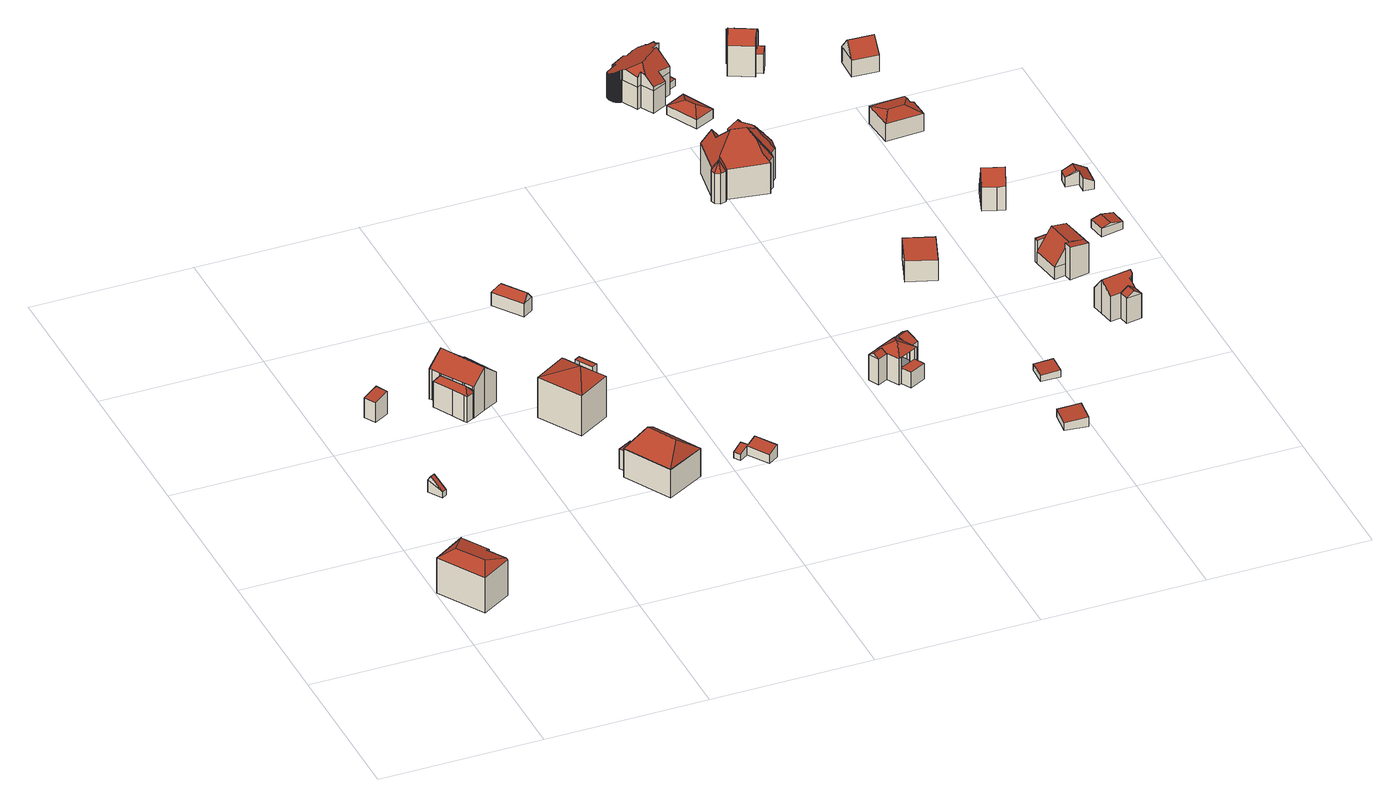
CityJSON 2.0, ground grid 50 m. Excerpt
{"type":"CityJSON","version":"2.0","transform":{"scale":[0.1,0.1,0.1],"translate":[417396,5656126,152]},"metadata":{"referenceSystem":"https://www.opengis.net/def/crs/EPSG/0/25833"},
"CityObjects":{
"building1":{"type":"Building","attributes":{"Dachtyp_tdc":"tdcFreeFormRoof","Gemeindeschluessel":14612000,"Dachneigung":14.98,"QualitaetDacherkennung":68,"Geometrietyp2DReferenz":"3000","measuredHeight":14.02,"function":"31001_9998","roofType":"5000"},"geometry":[{"type":"Solid","lod":"2","boundaries":[[[[0,1,2,3]],[[1,4,5,2]],[[4,6,7,5]],[[6,8,9,7]],[[8,10,11,9]],[[10,0,3,11]],[[12,4,13]],[[0,14,15,1]],[[1,15,13,4]],[[10,8,6,12,13,15,14]],[[0,10,14]],[[6,4,12]],[[3,2,5,7,9,11]]]],"semantics":{"surfaces":[{"type":"WallSurface"},{"type":"RoofSurface"},{"type":"GroundSurface"}],"values":[[0,0,0,0,0,0,1,1,1,1,0,0,2]]}}]},
"building2":{"type":"Building","attributes":{"Dachtyp_tdc":"tdcGableRoof","Gemeindeschluessel":14612000,"Dachneigung":39.98,"QualitaetDacherkennung":6,"Geometrietyp2DReferenz":"3000","measuredHeight":5.38,"function":"31001_9998","roofType":"3100"},"geometry":[{"type":"Solid","lod":"2","boundaries":[[[[16,17,18]],[[19,16,18,20]],[[17,21,20,18]],[[22,23,24,25]],[[16,19,23,22]],[[19,21,24,23]],[[21,17,25,24]],[[17,16,22,25]],[[21,19,20]]]],"semantics":{"surfaces":[{"type":"WallSurface"},{"type":"RoofSurface"},{"type":"GroundSurface"}],"values":[[0,1,1,2,0,0,0,0,0]]}}]},
"building3":{"type":"Building","attributes":{"Dachtyp_tdc":"tdcPolyFlatRoof","Gemeindeschluessel":14612000,"Dachneigung":11.7,"QualitaetDacherkennung":37,"Geometrietyp2DReferenz":"3000","measuredHeight":7.7,"function":"31001_9998","roofType":"2100"},"geometry":[{"type":"Solid","lod":"2","boundaries":[[[[26,27,28,29]],[[27,30,31,28]],[[30,32,33,31]],[[32,26,29,33]],[[32,30,27,26]],[[29,28,31,33]]]],"semantics":{"surfaces":[{"type":"WallSurface"},{"type":"RoofSurface"},{"type":"GroundSurface"}],"values":[[0,0,0,0,1,2]]}}]},
"building4":{"type":"Building","attributes":{"Gemeindeschluessel":14612000,"Geometrietyp2DReferenz":"3000","function":"31001_9998","roofType":"9999"},"children":["building4-1","building4-2","building4-3"]},
"building4-1":{"type":"BuildingPart","attributes":{"Dachtyp_tdc":"tdcFreeFormRoof","Dachneigung":51.84,"QualitaetDacherkennung":31,"Geometrietyp2DReferenz":"3000","measuredHeight":10.09,"roofType":"5000"},"parents":["building4"],"geometry":[{"type":"MultiSurface","lod":"2","boundaries":[[[34,35,36,37]],[[35,38,39,36]],[[38,40,41,39]],[[42,43,44,45]],[[43,34,37,44]],[[40,38,46]],[[38,35,34,43,47,46]],[[43,42,47]],[[42,40,46,47]],[[37,36,39,41,45,44]]],"semantics":{"surfaces":[{"type":"WallSurface"},{"type":"RoofSurface"},{"type":"GroundSurface"}],"values":[0,0,0,0,0,1,1,1,1,2]}}]},
"building4-2":{"type":"BuildingPart","attributes":{"Dachtyp_tdc":"tdcGableRoof","Dachneigung":40.89,"QualitaetDacherkennung":75,"Geometrietyp2DReferenz":"3000","measuredHeight":14.59,"roofType":"3100"},"parents":["building4"],"geometry":[{"type":"MultiSurface","lod":"2","boundaries":[[[48,49,50,51]],[[49,52,53,50]],[[52,54,55,53]],[[54,56,42,45,55]],[[57,58,59,41,40]],[[58,60,61,59]],[[60,62,63,61]],[[64,48,51,65,66]],[[60,58,57,56,54,52]],[[52,49,48,64,62,60]],[[51,50,53,55,45,41,59,61,63,65]]],"semantics":{"surfaces":[{"type":"WallSurface"},{"type":"RoofSurface"},{"type":"GroundSurface"}],"values":[0,0,0,0,0,0,0,0,1,1,2]}}]},
"building4-3":{"type":"BuildingPart","attributes":{"Dachtyp_tdc":"tdcFreeFormRoof","Dachneigung":54.63,"QualitaetDacherkennung":23,"Geometrietyp2DReferenz":"3000","measuredHeight":10.84,"roofType":"5000"},"parents":["building4"],"geometry":[{"type":"MultiSurface","lod":"2","boundaries":[[[67,68,69,70]],[[68,71,72,69]],[[71,73,74,72]],[[73,75,76,74]],[[75,66,65,76]],[[77,78,79,63]],[[78,67,70,79]],[[77,66,80,81]],[[66,75,73,80]],[[73,71,68,67,81,80]],[[67,78,77,81]],[[70,69,72,74,76,65,63,79]]],"semantics":{"surfaces":[{"type":"WallSurface"},{"type":"RoofSurface"},{"type":"GroundSurface"}],"values":[0,0,0,0,0,0,0,1,1,1,1,2]}}]},
"building5":{"type":"Building","attributes":{"Gemeindeschluessel":14612000,"Geometrietyp2DReferenz":"3000","function":"31001_9998","roofType":"9999"},"children":["building5-1","building5-2"]},
"building5-1":{"type":"BuildingPart","attributes":{"Dachtyp_tdc":"tdcTentRoof","Dachneigung":10.05,"QualitaetDacherkennung":38,"Geometrietyp2DReferenz":"3000","measuredHeight":15.34,"roofType":"3500"},"parents":["building5"],"geometry":[{"type":"MultiSurface","lod":"2","boundaries":[[[82,83,84,85]],[[83,86,87,84]],[[86,88,89,87]],[[88,90,91,89]],[[90,88,92]],[[93,90,92]],[[86,83,82,94,95,93,92]],[[88,86,92]],[[91,96,97,98,85,84,87,89]],[[90,93,96,91]],[[93,95,97,96]],[[95,94,98,97]]],"semantics":{"surfaces":[{"type":"WallSurface"},{"type":"RoofSurface"},{"type":"GroundSurface"}],"values":[0,0,0,0,1,1,1,1,2,0,0,0]}}]},
"building5-2":{"type":"BuildingPart","attributes":{"Dachtyp_tdc":"tdcPolyFlatRoof","Dachneigung":0,"QualitaetDacherkennung":41,"Geometrietyp2DReferenz":"3000","measuredHeight":15.21,"roofType":"1000"},"parents":["building5"],"geometry":[{"type":"MultiSurface","lod":"2","boundaries":[[[99,98,94]],[[99,100,101,98]],[[100,102,103,101]],[[102,104,82,85,103]],[[104,102,100,99]],[[98,101,103,85]]],"semantics":{"surfaces":[{"type":"WallSurface"},{"type":"RoofSurface"},{"type":"GroundSurface"}],"values":[0,0,0,0,1,2]}}]},
"building6":{"type":"Building","attributes":{"Gemeindeschluessel":14612000,"Geometrietyp2DReferenz":"3000","function":"31001_9998","roofType":"9999"},"children":["building6-1","building6-2"]},
"building6-1":{"type":"BuildingPart","attributes":{"Dachtyp_tdc":"tdcPolyFlatRoof","Dachneigung":0,"QualitaetDacherkennung":55,"Geometrietyp2DReferenz":"3000","measuredHeight":6.55,"roofType":"1000"},"parents":["building6"],"geometry":[{"type":"MultiSurface","lod":"2","boundaries":[[[105,106,107,108]],[[106,109,110,107]],[[111,105,108,112]],[[111,109,106,105]],[[108,107,110,112]]],"semantics":{"surfaces":[{"type":"WallSurface"},{"type":"RoofSurface"},{"type":"GroundSurface"}],"values":[0,0,0,1,2]}}]},
"building6-2":{"type":"BuildingPart","attributes":{"Dachtyp_tdc":"tdcHipRoof","Dachneigung":37.18,"QualitaetDacherkennung":72,"Geometrietyp2DReferenz":"3000","measuredHeight":14.69,"roofType":"3200"},"parents":["building6"],"geometry":[{"type":"MultiSurface","lod":"2","boundaries":[[[113,114,115,116]],[[114,117,112,115]],[[117,111,112]],[[118,110,109]],[[118,119,120,110]],[[119,121,122,120]],[[123,121,124]],[[125,126,127,128,129]],[[121,128,127,124]],[[126,123,124,127]],[[118,129,128,119]],[[119,128,121]],[[113,123,126,114]],[[114,126,125,117]],[[117,125,129,118]],[[121,123,113]],[[122,116,115,112,110,120]],[[121,113,116,122]]],"semantics":{"surfaces":[{"type":"WallSurface"},{"type":"RoofSurface"},{"type":"GroundSurface"}],"values":[0,0,0,0,0,0,1,1,1,1,0,0,0,0,0,0,2,0]}}]},
"building7":{"type":"Building","attributes":{"Dachtyp_tdc":"tdcFreeFormRoof","Gemeindeschluessel":14612000,"Dachneigung":52.25,"QualitaetDacherkennung":12,"Geometrietyp2DReferenz":"3000","measuredHeight":7.03,"function":"31001_9998","roofType":"5000"},"geometry":[{"type":"Solid","lod":"2","boundaries":[[[[130,131,132,133]],[[131,134,135,132]],[[134,136,137,135]],[[136,130,133,137]],[[138,139,136,134]],[[138,134,131]],[[139,138,131,130]],[[139,130,136]],[[133,132,135,137]]]],"semantics":{"surfaces":[{"type":"WallSurface"},{"type":"RoofSurface"},{"type":"GroundSurface"}],"values":[[0,0,0,0,1,1,1,0,2]]}}]},
"building8":{"type":"Building","attributes":{"Dachtyp_tdc":"tdcPolyFlatRoof","Gemeindeschluessel":14612000,"Dachneigung":16.24,"QualitaetDacherkennung":54,"Geometrietyp2DReferenz":"3000","measuredHeight":4.25,"function":"31001_9998","roofType":"2100"},"geometry":[{"type":"Solid","lod":"2","boundaries":[[[[140,141,142,143]],[[141,144,145,142]],[[144,146,147,145]],[[146,148,149,147]],[[148,150,151,149]],[[148,146,144,141,140,152,153,150]],[[151,154,155,143,142,145,147,149]],[[150,153,154,151]],[[153,152,155,154]],[[152,140,143,155]]]],"semantics":{"surfaces":[{"type":"WallSurface"},{"type":"RoofSurface"},{"type":"GroundSurface"}],"values":[[0,0,0,0,0,1,2,0,0,0]]}}]},
"building9":{"type":"Building","attributes":{"Gemeindeschluessel":14612000,"Geometrietyp2DReferenz":"3000","function":"31001_9998","roofType":"9999"},"children":["building9-1","building9-2","building9-3","building9-4"]},
"building9-1":{"type":"BuildingPart","attributes":{"Dachtyp_tdc":"tdcGableRoof","Dachneigung":28.11,"QualitaetDacherkennung":61,"Geometrietyp2DReferenz":"3000","measuredHeight":9.67,"roofType":"3100"},"parents":["building9"],"geometry":[{"type":"MultiSurface","lod":"2","boundaries":[[[156,157,158,159]],[[157,160,161,158]],[[160,162,163,161]],[[162,164,165,163]],[[166,167,168,169]],[[167,156,159,168]],[[170,171,164,162,160,157,156]],[[156,167,166,172,170]],[[159,158,161,163,165,173,169,168]]],"semantics":{"surfaces":[{"type":"WallSurface"},{"type":"RoofSurface"},{"type":"GroundSurface"}],"values":[0,0,0,0,0,0,1,1,2]}}]},
"building9-2":{"type":"BuildingPart","attributes":{"Dachtyp_tdc":"tdcPolyFlatRoof","Dachneigung":0,"QualitaetDacherkennung":51,"Geometrietyp2DReferenz":"3000","measuredHeight":5.31,"roofType":"1000"},"parents":["building9"],"geometry":[{"type":"MultiSurface","lod":"2","boundaries":[[[174,175,176,177]],[[175,178,179,176]],[[178,180,181,179]],[[180,178,175,174]],[[177,176,179,181]]],"semantics":{"surfaces":[{"type":"WallSurface"},{"type":"RoofSurface"},{"type":"GroundSurface"}],"values":[0,0,0,1,2]}}]},
"building9-3":{"type":"BuildingPart","attributes":{"Dachtyp_tdc":"tdcFreeFormRoof","Dachneigung":33.11,"QualitaetDacherkennung":55,"Geometrietyp2DReferenz":"3000","measuredHeight":11.25,"roofType":"5000"},"parents":["building9"],"geometry":[{"type":"MultiSurface","lod":"2","boundaries":[[[182,174,177]],[[183,181,180]],[[183,184,185,181]],[[184,186,187,188,185]],[[189,190,166,169,191,192]],[[193,194,195,165,164]],[[194,182,177,195]],[[190,189,196]],[[189,186,184,197,196]],[[184,183,182,194,197]],[[194,193,171,198,172,190,196,197]],[[177,181,185,188,191,169,173,165,195]]],"semantics":{"surfaces":[{"type":"WallSurface"},{"type":"RoofSurface"},{"type":"GroundSurface"}],"values":[0,0,0,0,0,0,0,1,1,1,1,2]}}]},
"building9-4":{"type":"BuildingPart","attributes":{"Dachtyp_tdc":"tdcGableRoof","Dachneigung":34.22,"QualitaetDacherkennung":48,"Geometrietyp2DReferenz":"3000","measuredHeight":9.87,"roofType":"3100"},"parents":["building9"],"geometry":[{"type":"MultiSurface","lod":"2","boundaries":[[[187,199,200,188]],[[199,201,202,200]],[[201,192,191,202]],[[201,199,203]],[[187,192,204]],[[199,187,204,203]],[[192,201,203,204]],[[188,200,202,191]]],"semantics":{"surfaces":[{"type":"WallSurface"},{"type":"RoofSurface"},{"type":"GroundSurface"}],"values":[0,0,0,0,0,1,1,2]}}]},
"building10":{"type":"Building","attributes":{"Dachtyp_tdc":"tdcFreeFormRoof","Gemeindeschluessel":14612000,"Dachneigung":30.1,"QualitaetDacherkennung":21,"Geometrietyp2DReferenz":"3000","measuredHeight":13.8,"function":"31001_9998","roofType":"5000"},"geometry":[{"type":"Solid","lod":"2","boundaries":[[[[205,206,207,208]],[[206,209,210,207]],[[209,211,212,210]],[[211,213,214,212]],[[213,215,216,214]],[[215,217,218,216]],[[217,219,220,218]],[[219,221,222,220]],[[221,223,224,222]],[[223,225,226,224]],[[225,227,228,226]],[[227,229,230,228]],[[229,231,232,230]],[[231,233,234,232]],[[233,235,236,234]],[[235,237,238,236]],[[237,239,240,238]],[[239,241,242,240]],[[241,243,244,242]],[[243,245,246,244]],[[245,247,248,246]],[[247,249,250,248]],[[249,251,252,250]],[[251,253,254,252]],[[253,255,256,254]],[[255,257,258,256]],[[257,259,260,258]],[[259,261,262,260]],[[261,263,264,262]],[[263,265,266,264]],[[265,267,268,266]],[[267,269,270,268]],[[269,271,272,270]],[[271,273,274,272]],[[273,275,276,274]],[[275,277,278,276]],[[277,279,280,278]],[[279,281,282,280]],[[281,283,284,282]],[[283,285,286,284]],[[285,287,288,286]],[[287,289,290,288]],[[289,291,292,290]],[[291,293,294,292]],[[293,295,296,294]],[[295,297,298,296]],[[297,299,300,298]],[[299,301,302,300]],[[301,303,304,302]],[[303,305,306,304]],[[305,307,308,306]],[[307,309,310,308]],[[309,311,312,310]],[[311,313,314,312]],[[313,315,316,314]],[[315,317,318,316]],[[317,319,320,318]],[[319,321,322,320]],[[321,323,324,322]],[[323,325,326,324]],[[325,327,328,326]],[[327,329,330,328]],[[329,205,208,330]],[[331,332,333,334,335]],[[336,337,338,339,335,334,340,341]],[[342,343,344,345,346,347,348,349,350,351,352,353,354,355,356,357,358,359,360,361,362,363,364,365,293,366,367,368,369,370,371,372,373,374,375,376,377,378,379,380,381,382,383,384,385,386,387,388,389,390,391,392,393,394,395,331,335,339,396]],[[215,342,396,217]],[[217,396,339,338,219]],[[235,394,393,237]],[[233,395,394,235]],[[237,393,392,239]],[[239,392,391,241]],[[241,391,390,243]],[[243,390,389,245]],[[245,389,388,247]],[[247,388,387,249]],[[249,387,386,251]],[[251,386,385,253]],[[253,385,384,255]],[[255,384,383,257]],[[257,383,382,259]],[[259,382,381,261]],[[261,381,380,263]],[[263,380,379,265]],[[265,379,378,267]],[[267,378,377,269]],[[269,377,376,271]],[[271,376,375,273]],[[273,375,374,275]],[[275,374,373,277]],[[277,373,372,279]],[[279,372,371,281]],[[281,371,370,283]],[[283,370,369,285]],[[285,369,368,287]],[[287,368,367,289]],[[289,367,366,291]],[[291,366,293]],[[295,365,364,297]],[[293,365,295]],[[297,364,363,299]],[[299,363,362,301]],[[301,362,361,303]],[[303,361,360,305]],[[305,360,359,307]],[[307,359,358,309]],[[309,358,357,311]],[[311,357,356,313]],[[313,356,355,315]],[[315,355,354,317]],[[317,354,353,319]],[[319,353,352,321]],[[321,352,351,323]],[[323,351,350,325]],[[325,350,349,327]],[[327,349,348,329]],[[329,348,347,205]],[[205,347,346,206]],[[206,346,345,209]],[[209,345,344,211]],[[211,344,343,213]],[[213,343,342,215]],[[225,341,340,227]],[[223,336,341,225]],[[227,340,334,333,229]],[[219,338,337,221]],[[221,337,336,223]],[[229,333,332,231]],[[231,332,331,395,233]],[[208,207,210,212,214,216,218,220,222,224,226,228,230,232,234,236,238,240,242,244,246,248,250,252,254,256,258,260,262,264,266,268,270,272,274,276,278,280,282,284,286,288,290,292,294,296,298,300,302,304,306,308,310,312,314,316,318,320,322,324,326,328,330]]]],"semantics":{"surfaces":[{"type":"WallSurface"},{"type":"RoofSurface"},{"type":"GroundSurface"}],"values":[[0,0,0,0,0,0,0,0,0,0,0,0,0,0,0,0,0,0,0,0,0,0,0,0,0,0,0,0,0,0,0,0,0,0,0,0,0,0,0,0,0,0,0,0,0,0,0,0,0,0,0,0,0,0,0,0,0,0,0,0,0,0,0,1,1,1,0,0,0,0,0,0,0,0,0,0,0,0,0,0,0,0,0,0,0,0,0,0,0,0,0,0,0,0,0,0,0,0,0,0,0,0,0,0,0,0,0,0,0,0,0,0,0,0,0,0,0,0,0,0,0,0,0,0,0,0,0,0,0,2]]}}]},
"building11":{"type":"Building","attributes":{"Dachtyp_tdc":"tdcFreeFormRoof","Gemeindeschluessel":14612000,"Dachneigung":51.69,"QualitaetDacherkennung":11,"Geometrietyp2DReferenz":"3000","measuredHeight":18.64,"function":"31001_9998","roofType":"5000"},"geometry":[{"type":"Solid","lod":"2","boundaries":[[[[397,398,399]],[[400,397,399,401]],[[402,403,400,401,404]],[[405,406,407,408,402,404,409]],[[405,409,410]],[[406,405,410,411]],[[412,407,406,411,413]],[[414,415,412,413,416]],[[417,414,416,418]],[[419,420,421,417,418,422]],[[419,422,423]],[[420,419,423,424]],[[425,421,420,424,426]],[[427,425,426,428]],[[429,427,428,430]],[[431,429,430,432]],[[431,432,433]],[[415,414,417,421,425,427,429,431,433,434]],[[435,408,407,412,415,434,436]],[[437,435,436,438]],[[437,438,439]],[[403,402,408,435,437,439,440]],[[397,400,403,440,441]],[[397,441,398]],[[442,443,444,445,446,447,448,449,450,451,452,453,454,455,456,457,458,459,460,461,462,463,464,465]],[[441,440,443,442]],[[440,439,444,443]],[[439,438,445,444]],[[438,436,446,445]],[[436,434,447,446]],[[434,433,448,447]],[[433,432,449,448]],[[432,430,450,449]],[[430,428,451,450]],[[428,426,452,451]],[[426,424,453,452]],[[424,423,454,453]],[[423,422,455,454]],[[422,418,456,455]],[[418,416,457,456]],[[416,413,458,457]],[[413,411,459,458]],[[411,410,460,459]],[[410,409,461,460]],[[409,404,462,461]],[[404,401,463,462]],[[401,399,464,463]],[[399,398,465,464]],[[398,441,442,465]]]],"semantics":{"surfaces":[{"type":"RoofSurface"},{"type":"WallSurface"},{"type":"GroundSurface"}],"values":[[0,0,0,0,0,0,0,0,0,0,0,0,0,0,0,0,0,0,0,0,1,0,0,0,2,1,1,1,1,1,1,1,1,1,1,1,1,1,1,1,1,1,1,1,1,1,1,1,1]]}}]},
"building12":{"type":"Building","attributes":{"Dachtyp_tdc":"tdcHipRoof","Gemeindeschluessel":14612000,"Dachneigung":23.93,"QualitaetDacherkennung":76,"Geometrietyp2DReferenz":"3000","measuredHeight":4.74,"function":"31001_9998","roofType":"3200"},"geometry":[{"type":"Solid","lod":"2","boundaries":[[[[466,467,468,469]],[[467,470,471,468]],[[470,472,473,471]],[[472,466,469,473]],[[470,467,474]],[[466,472,475]],[[467,466,475,474]],[[472,470,474,475]],[[469,468,471,473]]]],"semantics":{"surfaces":[{"type":"WallSurface"},{"type":"RoofSurface"},{"type":"GroundSurface"}],"values":[[0,0,0,0,1,1,1,1,2]]}}]},
"building13":{"type":"Building","attributes":{"Dachtyp_tdc":"tdcPolyFlatRoof","Gemeindeschluessel":14612000,"Dachneigung":55.87,"QualitaetDacherkennung":46,"Geometrietyp2DReferenz":"3000","measuredHeight":4.82,"function":"31001_9998","roofType":"2100"},"geometry":[{"type":"Solid","lod":"2","boundaries":[[[[476,477,478,479]],[[477,480,481,478]],[[480,482,483,481]],[[482,476,479,483]],[[482,480,477,476]],[[479,478,481,483]]]],"semantics":{"surfaces":[{"type":"WallSurface"},{"type":"RoofSurface"},{"type":"GroundSurface"}],"values":[[0,0,0,0,1,2]]}}]},
"building14":{"type":"Building","attributes":{"Dachtyp_tdc":"tdcPolyFlatRoof","Gemeindeschluessel":14612000,"Dachneigung":2.87,"QualitaetDacherkennung":43,"Geometrietyp2DReferenz":"3000","measuredHeight":2.49,"function":"31001_9998","roofType":"2100"},"geometry":[{"type":"Solid","lod":"2","boundaries":[[[[484,485,486,487]],[[485,488,489,486]],[[488,490,491,489]],[[490,484,487,491]],[[490,488,485,484]],[[487,486,489,491]]]],"semantics":{"surfaces":[{"type":"WallSurface"},{"type":"RoofSurface"},{"type":"GroundSurface"}],"values":[[0,0,0,0,1,2]]}}]},
"building15":{"type":"Building","attributes":{"Dachtyp_tdc":"tdcPolyFlatRoof","Gemeindeschluessel":14612000,"Dachneigung":0,"QualitaetDacherkennung":60,"Geometrietyp2DReferenz":"3000","measuredHeight":2.3,"function":"31001_9998","roofType":"1000"},"geometry":[{"type":"Solid","lod":"2","boundaries":[[[[492,493,494,495]],[[493,496,497,494]],[[496,488,498,497]],[[488,492,495,498]],[[488,496,493,492]],[[495,494,497,498]]]],"semantics":{"surfaces":[{"type":"WallSurface"},{"type":"RoofSurface"},{"type":"GroundSurface"}],"values":[[0,0,0,0,1,2]]}}]},
"building16":{"type":"Building","attributes":{"Dachtyp_tdc":"tdcPolyFlatRoof","Gemeindeschluessel":14612000,"Dachneigung":5.55,"QualitaetDacherkennung":95,"Geometrietyp2DReferenz":"3000","measuredHeight":3.19,"function":"31001_9998","roofType":"2100"},"geometry":[{"type":"Solid","lod":"2","boundaries":[[[[499,500,501,502]],[[500,503,504,501]],[[503,505,506,504]],[[505,499,502,506]],[[505,503,500,499]],[[502,501,504,506]]]],"semantics":{"surfaces":[{"type":"WallSurface"},{"type":"RoofSurface"},{"type":"GroundSurface"}],"values":[[0,0,0,0,1,2]]}}]},
"building17":{"type":"Building","attributes":{"Dachtyp_tdc":"tdcPolyFlatRoof","Gemeindeschluessel":14612000,"Dachneigung":0,"QualitaetDacherkennung":48,"Geometrietyp2DReferenz":"3000","measuredHeight":6.98,"function":"31001_9998","roofType":"1000"},"geometry":[{"type":"Solid","lod":"2","boundaries":[[[[507,508,509,510]],[[508,511,512,509]],[[511,513,514,512]],[[513,507,510,514]],[[513,511,508,507]],[[510,509,512,514]]]],"semantics":{"surfaces":[{"type":"WallSurface"},{"type":"RoofSurface"},{"type":"GroundSurface"}],"values":[[0,0,0,0,1,2]]}}]},
"building18":{"type":"Building","attributes":{"Gemeindeschluessel":14612000,"Geometrietyp2DReferenz":"3000","function":"31001_9998","roofType":"9999"},"children":["building18-1","building18-2","building18-3"]},
"building18-1":{"type":"BuildingPart","attributes":{"Dachtyp_tdc":"tdcPolyFlatRoof","Dachneigung":0,"QualitaetDacherkennung":39,"Geometrietyp2DReferenz":"3000","measuredHeight":6.3,"roofType":"1000"},"parents":["building18"],"geometry":[{"type":"MultiSurface","lod":"2","boundaries":[[[515,516,517,518,519]],[[520,521,516,515]],[[521,522,517,516]],[[522,523,518,517]],[[523,522,521,520,524]]],"semantics":{"surfaces":[{"type":"GroundSurface"},{"type":"WallSurface"},{"type":"RoofSurface"}],"values":[0,1,1,1,2]}}]},
"building18-2":{"type":"BuildingPart","attributes":{"Dachtyp_tdc":"tdcPolyFlatRoof","Dachneigung":50.13,"QualitaetDacherkennung":31,"Geometrietyp2DReferenz":"3000","measuredHeight":8.01,"roofType":"2100"},"parents":["building18"],"geometry":[{"type":"MultiSurface","lod":"2","boundaries":[[[525,526,527,528,529]],[[526,530,531,527]],[[530,532,533,531]],[[532,534,535,533]],[[534,536,537,538,535]],[[534,532,530,526,525,536]],[[538,528,527,531,533,535]]],"semantics":{"surfaces":[{"type":"WallSurface"},{"type":"RoofSurface"},{"type":"GroundSurface"}],"values":[0,0,0,0,0,1,2]}}]},
"building18-3":{"type":"BuildingPart","attributes":{"Dachtyp_tdc":"tdcGableRoof","Dachneigung":39.34,"QualitaetDacherkennung":54,"Geometrietyp2DReferenz":"3000","measuredHeight":13.7,"roofType":"3100"},"parents":["building18"],"geometry":[{"type":"MultiSurface","lod":"2","boundaries":[[[539,540,541,542]],[[540,543,544,541]],[[543,545,546,544]],[[545,547,548,546]],[[547,529,528,548]],[[549,550,551,518,523]],[[550,552,553,551]],[[552,554,555,553]],[[554,556,557,555]],[[556,558,559,557]],[[558,539,542,559]],[[554,552,550,549,560]],[[560,561,537,529,547,545,543,540,539,558,556,554]],[[542,541,544,546,548,528,538,515,519,518,551,553,555,557,559]],[[537,561,520,515,538]]],"semantics":{"surfaces":[{"type":"WallSurface"},{"type":"RoofSurface"},{"type":"GroundSurface"}],"values":[0,0,0,0,0,0,0,0,0,0,0,1,1,2,0]}}]},
"building19":{"type":"Building","attributes":{"Dachtyp_tdc":"tdcPolyFlatRoof","Gemeindeschluessel":14612000,"Dachneigung":3.84,"QualitaetDacherkennung":92,"Geometrietyp2DReferenz":"3000","measuredHeight":2.42,"function":"31001_9998","roofType":"2100"},"geometry":[{"type":"Solid","lod":"2","boundaries":[[[[562,563,564,565]],[[563,566,567,564]],[[566,568,569,567]],[[568,562,565,569]],[[568,566,563,562]],[[565,564,567,569]]]],"semantics":{"surfaces":[{"type":"WallSurface"},{"type":"RoofSurface"},{"type":"GroundSurface"}],"values":[[0,0,0,0,1,2]]}}]},
"building20":{"type":"Building","attributes":{"Gemeindeschluessel":14612000,"Geometrietyp2DReferenz":"3000","function":"31001_9998","roofType":"9999"},"children":["building20-1","building20-2"]},
"building20-1":{"type":"BuildingPart","attributes":{"Dachtyp_tdc":"tdcGableRoof","Dachneigung":51.23,"QualitaetDacherkennung":43,"Geometrietyp2DReferenz":"3000","measuredHeight":11.29,"roofType":"3100"},"parents":["building20"],"geometry":[{"type":"MultiSurface","lod":"2","boundaries":[[[570,571,572,573]],[[571,574,575,572]],[[574,576,577,575]],[[576,578,579,577]],[[578,580,581,579]],[[580,582,583,581]],[[582,584,585,583]],[[586,587,588,589]],[[586,590,591,587]],[[590,592,593,591]],[[592,594,595,593]],[[594,570,573,595]],[[590,586,589,584,582,580,578,576,574]],[[574,571,570,594,592,590]],[[573,572,575,577,579,581,583,585,588,587,591,593,595]]],"semantics":{"surfaces":[{"type":"WallSurface"},{"type":"RoofSurface"},{"type":"GroundSurface"}],"values":[0,0,0,0,0,0,0,0,0,0,0,0,1,1,2]}}]},
"building20-2":{"type":"BuildingPart","attributes":{"Dachtyp_tdc":"tdcGableRoof","Dachneigung":32.81,"QualitaetDacherkennung":76,"Geometrietyp2DReferenz":"3000","measuredHeight":10.04,"roofType":"3100"},"parents":["building20"],"geometry":[{"type":"MultiSurface","lod":"2","boundaries":[[[584,596,597,585]],[[596,598,599,597]],[[598,589,588,599]],[[598,596,600]],[[584,589,601]],[[596,584,601,600]],[[589,598,600,601]],[[585,597,599,588]]],"semantics":{"surfaces":[{"type":"WallSurface"},{"type":"RoofSurface"},{"type":"GroundSurface"}],"values":[0,0,0,0,0,1,1,2]}}]},
"building21":{"type":"Building","attributes":{"Dachtyp_tdc":"tdcFreeFormRoof","Gemeindeschluessel":14612000,"Dachneigung":12.45,"QualitaetDacherkennung":87,"Geometrietyp2DReferenz":"3000","measuredHeight":6.96,"function":"31001_9998","roofType":"5000"},"geometry":[{"type":"Solid","lod":"2","boundaries":[[[[602,603,604,605]],[[603,606,607,604]],[[606,608,609,607]],[[608,610,611,609]],[[610,612,613,611]],[[612,602,605,613]],[[614,612,610]],[[608,606,603,615,616]],[[608,616,614,610]],[[616,615,602,612,614]],[[603,602,615]],[[605,604,607,609,611,613]]]],"semantics":{"surfaces":[{"type":"WallSurface"},{"type":"RoofSurface"},{"type":"GroundSurface"}],"values":[[0,0,0,0,0,0,1,1,1,1,0,2]]}}]},
"building22":{"type":"Building","attributes":{"Gemeindeschluessel":14612000,"Geometrietyp2DReferenz":"3000","function":"31001_9998","roofType":"9999"},"children":["building22-1","building22-2","building22-3"]},
"building22-1":{"type":"BuildingPart","attributes":{"Dachtyp_tdc":"tdcGableRoof","Dachneigung":56.32,"QualitaetDacherkennung":32,"Geometrietyp2DReferenz":"3000","measuredHeight":10.95,"roofType":"3100"},"parents":["building22"],"geometry":[{"type":"MultiSurface","lod":"2","boundaries":[[[617,618,619,620,621,622]],[[623,624,619,618]],[[624,625,620,619]],[[626,627,622,621]],[[627,628,617,622]],[[629,630,631,632,633,634]],[[635,636,637,632,631,638,625]],[[623,636,635,624]],[[624,635,625]],[[627,629,634,628]],[[626,639,630,629,627]]],"semantics":{"surfaces":[{"type":"GroundSurface"},{"type":"WallSurface"},{"type":"RoofSurface"}],"values":[0,1,1,1,1,2,2,1,1,1,1]}}]},
"building22-2":{"type":"BuildingPart","attributes":{"Dachtyp_tdc":"tdcPolyFlatRoof","Dachneigung":0,"QualitaetDacherkennung":2,"Geometrietyp2DReferenz":"3000","measuredHeight":7.88,"roofType":"1000"},"parents":["building22"],"geometry":[{"type":"MultiSurface","lod":"2","boundaries":[[[640,639,626,621,641]],[[642,643,644,620,625]],[[643,640,641,644]],[[643,642,638,639,640]],[[641,621,620,644]]],"semantics":{"surfaces":[{"type":"WallSurface"},{"type":"RoofSurface"},{"type":"GroundSurface"}],"values":[0,0,0,1,2]}}]},
"building22-3":{"type":"BuildingPart","attributes":{"Dachtyp_tdc":"tdcPolyFlatRoof","Dachneigung":7.45,"QualitaetDacherkennung":47,"Geometrietyp2DReferenz":"3000","measuredHeight":10.83,"roofType":"2100"},"parents":["building22"],"geometry":[{"type":"MultiSurface","lod":"2","boundaries":[[[645,646,647,617,628,634]],[[646,648,649,647]],[[648,650,636,623,618,649]],[[648,646,645,633,637,650]],[[618,617,647,649]]],"semantics":{"surfaces":[{"type":"WallSurface"},{"type":"RoofSurface"},{"type":"GroundSurface"}],"values":[0,0,0,1,2]}}]},
"building23":{"type":"Building","attributes":{"Dachtyp_tdc":"tdcFreeFormRoof","Gemeindeschluessel":14612000,"Dachneigung":59.01,"QualitaetDacherkennung":4,"Geometrietyp2DReferenz":"3000","measuredHeight":12.6,"function":"31001_9998","roofType":"5000"},"geometry":[{"type":"Solid","lod":"2","boundaries":[[[[651,652,653,654]],[[652,655,656,653]],[[655,657,658,656]],[[657,659,660,658]],[[659,661,662,660]],[[661,663,664,662]],[[663,665,666,664]],[[665,651,654,666]],[[655,652,667,668,657]],[[665,663,661,659,668,667,651]],[[652,651,667]],[[659,657,668]],[[654,653,656,658,660,662,664,666]]]],"semantics":{"surfaces":[{"type":"WallSurface"},{"type":"RoofSurface"},{"type":"GroundSurface"}],"values":[[0,0,0,0,0,0,0,0,1,1,0,0,2]]}}]},
"building24":{"type":"Building","attributes":{"Dachtyp_tdc":"tdcGableRoof","Gemeindeschluessel":14612000,"Dachneigung":48.8,"QualitaetDacherkennung":75,"Geometrietyp2DReferenz":"3000","measuredHeight":9.94,"function":"31001_9998","roofType":"3100"},"geometry":[{"type":"Solid","lod":"2","boundaries":[[[[669,670,671,672]],[[670,673,674,671]],[[673,675,676,674]],[[675,669,672,676]],[[673,670,677]],[[669,675,678]],[[670,669,678,677]],[[675,673,677,678]],[[672,671,674,676]]]],"semantics":{"surfaces":[{"type":"WallSurface"},{"type":"RoofSurface"},{"type":"GroundSurface"}],"values":[[0,0,0,0,0,0,1,1,2]]}}]},
"building25":{"type":"Building","attributes":{"Dachtyp_tdc":"tdcGableRoof","Gemeindeschluessel":14612000,"Dachneigung":13.14,"QualitaetDacherkennung":78,"Geometrietyp2DReferenz":"3000","measuredHeight":3.47,"function":"31001_9998","roofType":"3100"},"geometry":[{"type":"Solid","lod":"2","boundaries":[[[[679,680,681,682]],[[680,683,684,681]],[[683,685,686,684]],[[685,679,682,686]],[[683,680,687]],[[679,685,688]],[[680,679,688,687]],[[685,683,687,688]],[[682,681,684,686]]]],"semantics":{"surfaces":[{"type":"WallSurface"},{"type":"RoofSurface"},{"type":"GroundSurface"}],"values":[[0,0,0,0,0,0,1,1,2]]}}]},
"building26":{"type":"Building","attributes":{"Dachtyp_tdc":"tdcFreeFormRoof","Gemeindeschluessel":14612000,"Dachneigung":29.29,"QualitaetDacherkennung":64,"Geometrietyp2DReferenz":"3000","measuredHeight":4.94,"function":"31001_9998","roofType":"5000"},"geometry":[{"type":"Solid","lod":"2","boundaries":[[[[689,690,691,692]],[[690,693,694,691]],[[693,695,696,694]],[[695,697,698,696]],[[697,699,700,698]],[[699,689,692,700]],[[690,689,701,702,695,693]],[[702,701,699,697]],[[697,695,702]],[[689,699,701]],[[692,691,694,696,698,700]]]],"semantics":{"surfaces":[{"type":"WallSurface"},{"type":"RoofSurface"},{"type":"GroundSurface"}],"values":[[0,0,0,0,0,0,1,1,0,0,2]]}}]}
},
"vertices":[
[182,187,121],[91,131,120],[91,131,1],[182,187,1],[4,273,120],[4,273,1],[105,335,121],[105,335,1],[155,254,121],[155,254,1],[145,248,125],[145,248,1],[105,335,122],[60,268,141],[179,192,125],[112,183,141],
[162,580,113],[137,624,134],[141,616,148],[148,572,113],[127,608,148],[122,615,134],[162,580,94],[148,572,94],[122,615,94],[137,624,94],
[71,951,211],[118,976,222],[118,976,145],[71,951,145],[137,940,222],[137,940,145],[91,915,211],[91,915,145],
[376,895,287],[386,877,287],[386,877,192],[376,895,192],[401,850,288],[401,850,192],[395,846,288],[395,846,192],[355,919,288],[361,923,288],[361,923,192],[355,919,192],[396,851,292],[360,917,292],
[251,895,294],[247,901,294],[247,901,192],[251,895,192],[291,925,337],[291,925,192],[337,950,292],[337,950,192],[355,919,292],[395,846,293],[412,814,293],[412,814,192],[368,790,337],[368,790,192],[326,767,296],[326,767,192],[265,871,294],[265,871,192],[265,871,279],
[299,753,279],[294,762,279],[294,762,192],[299,753,192],[274,799,279],[274,799,192],[241,859,279],[241,859,192],[247,862,279],[247,862,192],[326,767,279],[322,765,279],[322,765,192],[260,853,298],[305,773,300],
[633,646,345],[651,617,345],[651,617,207],[633,646,207],[657,607,345],[657,607,207],[558,548,343],[558,548,207],[480,679,343],[480,679,207],[601,662,360],[579,738,345],[602,698,345],[584,729,345],[579,738,207],[584,729,207],[602,698,207],
[602,698,359],[617,707,359],[617,707,207],[648,655,359],[648,655,207],[633,646,359],
[604,390,252],[648,414,252],[648,414,187],[604,390,187],[666,383,252],[666,383,187],[622,358,252],[622,358,187],
[680,200,282],[599,346,282],[599,346,187],[680,200,187],[622,358,282],[666,383,282],[716,411,282],[716,411,187],[797,265,282],[797,265,187],[680,200,283],[722,261,334],[622,358,283],[599,346,283],[673,349,334],[716,411,283],[666,383,283],
[582,1017,349],[520,1104,349],[520,1104,304],[582,1017,304],[552,1126,349],[552,1126,304],[614,1039,349],[614,1039,304],[548,1099,374],[598,1028,374],
[912,252,281],[927,233,281],[927,233,249],[912,252,249],[955,251,291],[955,251,249],[996,188,290],[996,188,249],[964,167,278],[964,167,249],[922,229,280],[922,229,249],[882,229,270],[896,211,270],[896,211,249],[882,229,249],
[1464,367,436],[1473,349,426],[1473,349,340],[1464,367,340],[1480,336,418],[1480,336,340],[1481,332,416],[1481,332,340],[1449,315,416],[1449,315,340],[1424,363,426],[1456,380,426],[1456,380,340],[1424,363,340],[1431,350,436],[1439,335,428],[1425,362,428],[1431,350,340],
[1453,289,393],[1469,258,393],[1469,258,340],[1453,289,340],[1418,232,393],[1418,232,340],[1402,263,393],[1402,263,340],
[1453,289,428],[1402,263,428],[1393,258,428],[1393,258,340],[1373,297,428],[1373,297,426],[1373,297,340],[1357,329,428],[1424,363,428],[1357,329,340],[1357,329,427],[1449,315,428],[1461,293,428],[1461,293,340],[1408,313,452],[1409,309,452],[1431,350,428],
[1342,281,426],[1342,281,340],[1325,313,427],[1325,313,340],[1333,298,438],[1364,314,438],
[1160,1514,718],[1161,1512,718],[1161,1512,643],[1160,1514,643],[1163,1509,718],[1163,1509,643],[1180,1505,718],[1180,1505,643],[1176,1487,718],[1176,1487,643],[1182,1475,718],[1182,1475,643],[1159,1464,718],[1159,1464,643],[1168,1447,718],[1168,1447,643],[1187,1410,718],[1187,1410,643],[1143,1387,718],[1143,1387,643],[1155,1365,718],[1155,1365,643],[1110,1342,718],[1110,1342,643],[1089,1383,718],[1089,1383,643],[1077,1377,718],[1077,1377,643],[1051,1427,718],[1051,1427,643],[1048,1427,718],[1048,1427,643],[1046,1428,718],[1046,1428,643],[1044,1428,718],[1044,1428,643],[1042,1429,718],[1042,1429,643],[1040,1430,718],[1040,1430,643],[1038,1431,718],[1038,1431,643],[1036,1432,718],[1036,1432,643],[1034,1433,718],[1034,1433,643],[1032,1435,718],[1032,1435,643],[1031,1436,718],[1031,1436,643],[1029,1438,718],[1029,1438,643],[1028,1440,718],[1028,1440,643],[1026,1442,718],[1026,1442,643],[1025,1444,718],[1025,1444,643],[1024,1447,718],[1024,1447,643],[1023,1449,718],[1023,1449,643],[1022,1451,718],[1022,1451,643],[1022,1453,718],[1022,1453,643],[1022,1456,718],[1022,1456,643],[1021,1458,718],[1021,1458,643],[1021,1460,718],[1021,1460,643],[1021,1462,718],[1021,1462,643],[1022,1465,718],[1022,1465,643],[1022,1467,718],[1022,1467,643],[1023,1469,718],[1023,1469,643],[1024,1471,718],[1024,1471,643],[1025,1473,718],[1025,1473,643],[1026,1476,718],[1026,1476,643],[1059,1493,718],[1059,1493,643],[1053,1504,718],[1053,1504,643],[1097,1527,718],[1097,1527,643],[1103,1515,718],[1103,1515,643],[1126,1528,718],[1126,1528,643],[1130,1528,718],[1130,1528,643],[1132,1528,718],[1132,1528,643],[1134,1528,718],[1134,1528,643],[1136,1528,718],[1136,1528,643],[1139,1528,718],[1139,1528,643],[1141,1528,718],[1141,1528,643],[1143,1527,718],[1143,1527,643],[1145,1526,718],[1145,1526,643],[1148,1525,718],[1148,1525,643],[1151,1523,718],[1151,1523,643],[1153,1522,718],[1153,1522,643],[1155,1520,718],[1155,1520,643],[1156,1519,718],[1156,1519,643],[1158,1517,718],[1158,1517,643],[1159,1516,718],[1159,1516,643],[1057,1416,759],[1077,1377,751],[1089,1383,763],[1096,1369,760],[1100,1401,781],[1143,1387,747],[1187,1410,738],[1168,1447,776],[1165,1453,781],[1110,1342,733],[1155,1365,724],[1182,1475,777],[1176,1487,770],[1180,1505,763],[1163,1509,755],[1161,1512,753],[1160,1514,752],[1159,1516,751],[1158,1517,749],[1156,1519,748],[1155,1520,747],[1153,1522,745],[1151,1523,744],[1148,1525,742],[1145,1526,741],[1143,1527,740],[1141,1528,739],[1139,1528,738],[1136,1528,737],[1134,1528,736],[1132,1528,735],[1130,1528,734],[1126,1528,733],[1103,1515,730],[1097,1527,723],[1059,1493,725],[1026,1476,721],[1025,1473,721],[1024,1471,722],[1023,1469,723],[1022,1467,723],[1022,1465,724],[1021,1462,725],[1021,1460,726],[1021,1458,727],[1022,1456,728],[1022,1453,729],[1022,1451,731],[1023,1449,732],[1024,1447,733],[1025,1444,735],[1026,1442,736],[1028,1440,738],[1029,1438,739],[1031,1436,740],[1032,1435,742],[1034,1433,743],[1036,1432,744],[1038,1431,745],[1040,1430,747],[1042,1429,748],[1044,1428,749],[1046,1428,750],[1048,1427,751],[1051,1427,752],[1159,1464,774],
[1157,987,694],[1139,973,668],[1154,965,668],[1159,988,695],[1172,969,668],[1166,1003,698],[1164,998,696],[1177,978,668],[1285,981,693],[1278,1008,725],[1260,1033,753],[1215,1040,753],[1301,959,668],[1302,971,668],[1319,983,668],[1262,1035,750],[1322,1003,668],[1292,1046,735],[1290,1044,733],[1341,1020,668],[1293,1054,735],[1347,1059,668],[1313,1084,698],[1313,1083,699],[1291,1073,729],[1338,1086,668],[1340,1104,668],[1328,1105,668],[1280,1132,704],[1310,1138,668],[1281,1141,704],[1311,1150,668],[1281,1143,703],[1295,1168,668],[1280,1143,702],[1275,1172,668],[1256,1159,668],[1247,1102,668],[1186,1079,709],[1223,1106,668],[1192,1120,709],[1224,1115,668],[1160,1125,668],[1142,1004,668],[1135,989,668],[1135,989,566],[1142,1004,566],[1160,1125,566],[1224,1115,566],[1223,1106,566],[1247,1102,566],[1256,1159,566],[1275,1172,566],[1295,1168,566],[1311,1150,566],[1310,1138,566],[1328,1105,566],[1340,1104,566],[1338,1086,566],[1347,1059,566],[1341,1020,566],[1322,1003,566],[1319,983,566],[1302,971,566],[1301,959,566],[1177,978,566],[1172,969,566],[1154,965,566],[1139,973,566],
[1186,1213,683],[1137,1311,683],[1137,1311,652],[1186,1213,652],[1199,1342,684],[1199,1342,652],[1248,1244,684],[1248,1244,652],[1185,1295,699],[1203,1261,699],
[1456,380,427],[1469,387,407],[1469,387,379],[1456,380,379],[1485,356,407],[1485,356,379],[1473,349,427],[1473,349,379],
[1159,1464,683],[1182,1475,682],[1182,1475,658],[1159,1464,658],[1190,1458,682],[1190,1458,658],[1168,1447,683],[1168,1447,658],
[1209,1421,682],[1187,1410,682],[1187,1410,659],[1209,1421,659],[1168,1447,682],[1168,1447,659],[1190,1458,659],
[1859,7,267],[1789,14,261],[1789,14,235],[1859,7,235],[1796,85,261],[1796,85,235],[1866,78,267],[1866,78,235],
[1720,771,426],[1682,664,426],[1682,664,356],[1720,771,356],[1595,695,426],[1595,695,356],[1633,802,426],[1633,802,356],
[1478,1476,625],[1498,1466,625],[1479,1427,625],[1459,1437,625],[1466,1452,625],[1478,1476,688],[1498,1466,688],[1479,1427,688],[1459,1437,688],[1466,1452,688],
[1444,1555,705],[1453,1574,679],[1453,1574,625],[1444,1555,625],[1444,1555,694],[1481,1560,679],[1481,1560,625],[1479,1556,685],[1479,1556,625],[1510,1541,685],[1510,1541,625],[1502,1526,705],[1502,1526,694],[1502,1526,625],
[1408,1527,728],[1414,1524,728],[1414,1524,625],[1408,1527,625],[1423,1544,710],[1423,1544,625],[1417,1547,710],[1417,1547,625],[1425,1564,694],[1425,1564,625],[1459,1437,746],[1450,1419,729],[1450,1419,625],[1379,1454,729],[1379,1454,625],[1395,1487,762],[1395,1487,625],[1406,1509,742],[1406,1509,625],[1401,1512,742],[1401,1512,625],[1466,1452,762],[1478,1476,741],
[1865,220,288],[1805,223,284],[1805,223,264],[1865,220,264],[1808,283,284],[1808,283,264],[1868,280,288],[1868,280,264],
[2118,364,457],[2126,366,457],[2126,366,354],[2118,364,354],[2133,359,467],[2133,359,354],[2134,357,466],[2134,357,354],[2135,348,460],[2135,348,354],[2129,340,456],[2129,340,354],[2123,337,455],[2123,337,354],[2127,310,438],[2127,310,354],[2048,296,438],[2048,296,354],[2080,302,354],[2080,302,438],[2040,343,467],[2040,343,354],[2034,380,419],[2034,380,354],[2113,394,419],[2113,394,354],
[2133,278,438],[2133,278,354],[2085,270,438],[2085,270,354],[2110,274,454],[2105,306,454],
[1853,1310,521],[1855,1273,525],[1855,1273,463],[1853,1310,463],[1866,1273,521],[1866,1273,463],[1870,1211,522],[1870,1211,463],[1752,1204,522],[1752,1204,463],[1745,1303,521],[1745,1303,463],[1779,1253,533],[1854,1294,525],[1832,1257,533],
[2077,556,359],[2016,546,359],[1982,540,359],[1967,629,359],[2016,638,359],[2062,646,359],[2016,546,398],[1982,540,398],[1967,629,398],[2016,638,398],[2062,646,398],[2077,556,398],[2062,646,459],[2016,638,468],[2014,637,469],[2028,548,469],[2066,554,461],[2077,556,459],[1982,540,399],[2016,546,450],[2027,548,466],[1993,634,438],[2016,638,438],
[2013,649,438],[2013,649,359],[1967,629,438],[1965,641,438],[1965,641,359],
[2077,556,460],[2081,531,460],[2081,531,359],[2020,521,468],[2020,521,359],[2016,546,468],
[1985,903,500],[1974,871,465],[1974,871,384],[1985,903,384],[1951,877,462],[1951,877,384],[1910,892,465],[1910,892,384],[1921,925,500],[1921,925,384],[1939,978,406],[1939,978,384],[1985,963,406],[1985,963,384],[1967,909,500],[1967,909,384],[1983,898,510],[1919,919,510],
[1756,1526,578],[1838,1522,578],[1838,1522,526],[1756,1526,526],[1833,1442,582],[1833,1442,526],[1752,1446,582],[1752,1446,526],[1835,1481,626],[1754,1485,626],
[2141,582,461],[2132,634,461],[2132,634,433],[2141,582,433],[2203,645,459],[2203,645,433],[2210,593,459],[2210,593,433],[2163,639,468],[2171,587,468],
[2208,848,479],[2202,780,478],[2202,780,452],[2208,848,452],[2171,783,496],[2171,783,452],[2173,816,497],[2173,816,452],[2132,820,484],[2132,820,452],[2136,854,484],[2136,854,452],[2168,851,501],[2165,817,501]
]}
